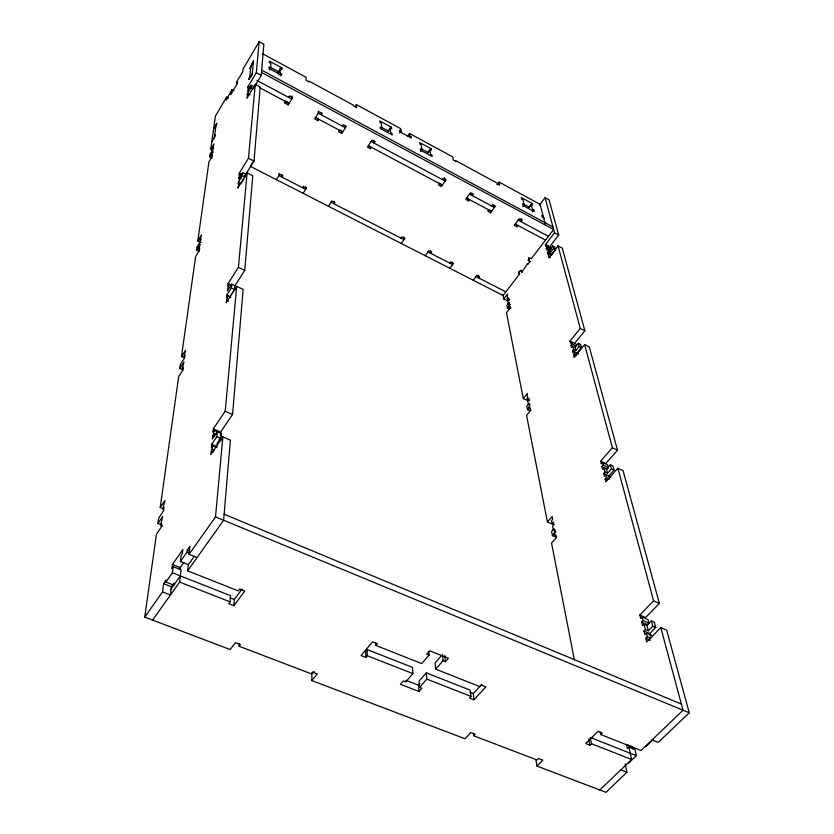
<?xml version="1.0" encoding="UTF-8"?>
<svg xmlns="http://www.w3.org/2000/svg" width="834" height="834" viewBox="0 0 834 834"><rect width="100%" height="100%" fill="white"/><g stroke="black" fill="none" stroke-linecap="round" stroke-linejoin="round"><path stroke-width="1.25" d="M321.403 112.548L321.403 114.904L322.31 113.476L319.151 111.787L314.647 118.939L317.796 120.617L317.806 118.251M318.254 111.13L318.254 113.215L345.391 127.738L345.328 125.621M625.177 763.923L626.98 772.232L605.964 792.3L536.919 766.071L542.84 760.118L538.597 758.492L537.117 759.993L473.754 735.807L475.203 734.264L470.793 732.575L465.007 738.757L311.833 680.575L311.874 674.299L314.209 671.453M305.713 187.056L305.671 189.287L278.952 175.588L279.067 173.389M291.9 95.962L291.775 99.058L256.768 80.335M285.124 100.82L285.009 103.145L288.199 104.855L288.314 102.519L286.187 101.383M282.173 174.702L282.059 177.183L282.914 175.828L279.807 174.233L276.388 179.664M270.623 67.783L270.935 63.447L269.361 62.592L269.476 61.163L281.944 67.919L281.861 69.358L280.307 68.513L280.047 72.881L281.621 73.726L281.538 75.196L268.934 68.398L269.038 66.939L270.623 67.783L269.33 69.941M311.833 680.575L317.306 673.914L312.5 672.068L311.124 673.747L239.118 646.267L239.285 643.765M152.591 620.079L179.644 582.069L181.072 569.789L173.201 566.682L172.45 572.781L230.518 595.674L230.069 601.856L228.714 603.68L233.843 605.692L234.281 599.5L242.058 589.096M236.689 286.333L225.211 411.245L213.316 428.864L220.624 432.054L232.561 414.498L243.142 289.408L236.689 286.333L226.118 302.784L227.765 295.841L230.955 297.352M235.042 285.499L244.748 270.372L252.754 175.755L247.114 172.888L237.763 188.067L238.962 184.439L239.16 182.448L238.17 184.053L238.368 182.073L242.34 175.62L242.621 172.669L245.405 174.087L245.133 177.037L242.34 175.62M244.779 176.037L253.995 161.077L260.25 87.007L255.246 84.338L246.864 98.37L248.084 93.7L250.075 94.753M254.245 87.07L261.24 75.352L263.867 44.265L259.155 41.7L243.028 69.149L242.704 72.026L236.971 81.2L236.71 83.39L237.544 81.982L237.367 83.452L230.737 94.711L232.019 89.613L233.885 90.604M197.074 557.56L189.068 554.349L215.506 516.913L222.855 436.891L230.392 440.175L223.616 520.26L187.629 570.831L238.243 590.889L239.619 589.044L244.779 591.097L233.843 605.692M231.018 285.364L228.912 284.363L227.807 286.093L228.068 283.581L238.43 267.318L247.114 172.888M242.621 172.669L238.67 179.102L239.858 175.536L240.056 173.587L239.066 175.182L239.264 173.232L248.459 158.241L255.246 84.338M250.763 87.695L248.793 86.653L247.906 88.133L248.063 86.58L256.309 72.704L259.155 41.7M219.769 441.113L221.573 433.565L214.244 430.365L212.972 432.241L213.316 428.864M216.746 443.949L220.614 438.277L221.104 433.117L217.403 431.512L212.284 439.059L214.244 430.365M231.206 294.777L234.573 289.544L234.938 285.708L231.758 284.196L227.296 291.17L228.912 284.363M234.99 289.898L235.219 287.365M216.944 447.649L212.691 445.815L211.398 447.702L211.753 444.23L216.903 436.662L217.403 431.512M227.765 295.841L226.639 297.592L226.911 295.007L231.383 288.022L231.758 284.196M248.084 93.7L247.187 95.191L247.354 93.617L250.909 87.643L251.138 85.297L253.609 86.621M250.523 76.624L250.45 77.374L252.191 74.424L253.546 60.601L251.753 64.239M212.691 445.815L210.689 454.718L222.855 436.891M248.793 86.653L247.594 91.25L251.138 85.297M249.647 78.094L250.898 65.688M189.068 554.349L189.975 546.207L187.285 550.023L187.056 552.045L180.384 561.532L188.317 564.681L187.629 570.831M180.384 561.532L181.103 555.444L182.427 553.557L182.896 549.543L172.398 564.503L171.898 568.538L173.201 566.682M179.998 569.622L180.227 567.6L183.741 562.637M174.045 583.091L173.795 585.145L165.914 582.059L166.174 580.016L163.589 583.696L162.515 591.942L144.741 617.108L230.142 649.54L235.438 642.618L240.453 644.536L239.118 646.267M173.389 584.009L171.439 586.771L170.428 595.007L162.515 591.942M228.433 98.12L226.577 97.14L226.191 100.101L232.019 89.613M162.62 526.171L160.535 525.326L162.724 516.392L157.97 523.387L161.588 524.857M214.244 137.839L216.058 124.714M184.543 358.015L184.908 355.367L183.866 357.004L185.628 350.124L181.489 356.608L184.564 358.005L180.373 364.531L179.81 368.534L182.927 369.942M144.741 617.108L156.438 534.208L161.233 527.182L161.733 523.564L160.535 525.326M157.97 523.387L158.721 518.05L163.454 511.065L163.944 507.541L162.755 509.293L164.903 500.556L160.201 507.52L162.578 508.49M160.201 507.52L178.664 376.655L182.875 370.087L183.251 367.387L182.198 369.024L183.991 362.008L179.81 368.534M181.489 356.608L195.604 256.538L199.368 250.44L199.649 248.334L198.711 249.856L200.233 244.153L196.49 250.231L199.232 251.555M196.49 250.231L196.939 247.114L200.66 241.057L200.942 238.993L200.014 240.515L201.505 234.907L197.804 240.943L201.057 242.517M197.804 240.943L208.948 161.942L212.336 156.26L212.566 154.582L211.721 156L213.035 151.246L209.657 156.907L212.097 158.147M209.657 156.907L210.012 154.405L213.368 148.765L213.598 147.118L212.764 148.525L214.046 143.834L210.71 149.463L212.639 150.443M210.71 149.463L215.412 116.124L226.577 97.14M213.619 128.853L216.871 123.338L215.829 126.393M253.473 61.32L249.887 68.607L250.753 67.158M214.484 136.109L215.308 134.712L215.068 136.432L211.763 142.02M249.804 76.582L248.782 79.564L252.264 73.673M277.722 72.798L280.307 68.513M280.651 70.046L281.944 67.919M278.754 75.029L280.047 72.881M280.318 75.873L281.621 73.726M285.009 103.145L285.895 101.696M288.564 97.338L289.461 95.889L292.661 97.599L288.199 104.855M253.744 160.858L250.356 166.362L503.111 295.507L519.624 273.938L519.05 271.3M242.152 181.875L243.935 178.966M317.796 120.617L318.692 119.189M302.606 187.713L303.472 186.368L306.537 187.942L303.076 193.3M339.553 130.312L338.646 131.72L341.752 133.377L346.308 126.32L343.191 124.652L342.284 126.07M355.044 106.669L356.368 104.625L400.841 128.759L401.081 131.032L399.736 133.044M328.387 206.238L331.88 200.942L334.893 202.485L334.017 203.809L333.986 201.275M374.007 140.717L374.174 143.125L375.091 141.738L372.037 140.091L367.429 147.065L370.494 148.692L371.411 147.305M387.497 132.053L390.187 128.009L391.657 128.801L391.511 127.279L379.772 120.92L379.887 122.431L381.357 123.234L381.722 127.81L380.241 127.008L380.356 128.54L392.22 134.941L392.074 133.398L390.604 132.606L390.187 128.009M389.499 130.312L391.511 127.279M407.503 136.463L409.515 133.471L452.716 156.917L453.227 160.013L456.052 161.546L455.917 160.764L496.762 182.907L499.681 185.19L498.993 182.041L540.078 204.34L543.174 216.194L541.819 215.464L542.236 217.101L544.414 218.268M220.301 435.431L221.573 433.565M420.451 151.465L421.816 149.463L421.222 144.814L419.783 144.032L419.585 142.489L431.074 148.713L431.293 150.266L429.854 149.484L427.123 153.456M431.074 148.713L428.353 152.674L422.087 149.296M401.091 238.18L401.988 236.898L404.886 238.388L401.3 243.486M439.393 183.553L438.455 184.898L441.394 186.462L446.107 179.748L443.167 178.174L442.218 179.518M165.914 582.059L172.45 572.781M170.636 589.596L180.352 575.898M188.317 564.681L194.28 556.278M425.277 255.746L428.905 250.7L431.762 252.17L430.855 253.432L430.532 250.815M471.94 193.165L472.398 195.667L473.358 194.332L470.459 192.79L465.695 199.42L468.593 200.952L469.542 199.639M496.918 184.898L498.993 182.041M449.797 263.137L450.714 261.886L453.529 263.335L449.88 268.319M488.724 209.866L487.765 211.169L490.632 212.701L495.427 206.154L492.56 204.622L491.601 205.935M522.793 206.676L524.211 204.778L523.043 199.941L521.677 199.201L521.292 197.595L532.134 203.475L532.54 205.081L531.185 204.351L528.37 208.114M473.222 280.245L476.902 275.314L479.686 276.742L478.768 277.972L478.309 275.335M532.134 203.475L529.329 207.228L522.824 203.715M520.353 219.081L520.948 221.635L521.917 220.332L519.102 218.831L514.265 225.295L517.08 226.796L518.05 225.503M532.342 211.826L533.76 209.939L532.405 209.198L531.185 204.351M539.65 204.914L545.082 197.679L549.095 199.868L558.707 235.032L549.543 246.947L545.373 244.727L554.537 232.79L545.082 197.679M509.386 299.104L507.896 301.043L503.788 298.947L507.51 294.089L507.301 298.916L509.365 299.969M546.802 245.196L547.25 246.947L551.43 249.168L550.972 247.417L546.802 245.196L545.822 246.468L545.373 244.727M507.301 298.916L508.229 297.696L508.594 299.5L507.656 300.73L508.208 303.461L510.283 304.514M549.794 249.804L552.754 245.967L553.442 248.605L550.471 252.452L549.794 249.804L547.698 248.699L546.718 249.971L546.27 248.219L547.25 246.947M508.208 303.461L509.147 302.231L508.938 307.131L511.013 308.184M551.983 254.777L548.824 253.109L547.844 254.391L547.385 252.619L548.376 251.336L547.698 248.699M508.323 303.607L506.916 305.432L507.458 308.173L509.532 309.226M507.458 308.173L508.865 306.349M508.938 307.131L509.876 305.901L510.252 307.746L506.467 312.646L523.272 398.548L527.797 400.737L529.194 399.027M574.543 343.431L584.863 330.764L562.293 248.167L558.061 245.905L548.751 257.956L548.824 253.109M552.754 245.967L554.839 247.083L555.548 249.72L551.587 254.839L547.385 252.619M523.272 398.548L527.442 393.408L527.276 399.121L529.559 400.216M569.956 341.096L576.2 344.223L576.763 346.371L572.155 344.035L571.603 341.888L570.508 343.243L569.956 341.096L580.266 328.408L558.061 245.905M527.276 399.121L528.329 397.828L528.777 400.049L527.724 401.342L528.391 404.698L529.454 403.406L529.903 405.647L528.839 406.94L529.288 409.202L530.351 407.909L530.81 410.172L526.556 415.353L547.417 521.948L552.452 524.221M575.867 350.634L575.022 347.371L578.358 343.295L579.213 346.548L575.867 350.634L573.552 349.456L572.708 346.204L571.603 347.559L571.05 345.391L572.155 344.035M528.433 404.375L526.848 406.304L527.515 409.661L529.798 410.766M576.992 355.013L574.668 353.835L574.105 351.646L572.989 353.001L572.437 350.822L573.552 349.456M527.515 409.661L529.1 407.732M584.624 344.598L612.385 447.733L600.595 461.202L605.692 463.641L617.504 450.204L589.294 346.975L584.624 344.598L574.115 357.411L573.552 355.201L574.668 353.835M577.065 353.157L581.527 347.715L580.662 344.463L578.358 343.295M441.676 655.451L435.108 662.905L435.65 669.118L479.915 686.663L481.416 685.027L485.941 686.82L473.983 699.799L469.49 698.037L470.97 696.421L470.261 690.177L426.33 672.861L419.085 681.076L419.544 687.32L421.858 688.217L418.96 691.49L400.456 684.307L403.333 681.003L405.658 681.91L412.903 673.622L412.465 667.398L367.064 649.498L365.636 651.198L365.855 657.421L361.07 655.545L372.569 641.826L377.375 643.733L375.925 645.453L421.681 663.583L429.072 655.128L428.759 651.406M365.855 657.421L367.283 655.722L367.064 649.498M547.417 521.948L552.16 516.538L552.713 519.301L551.524 520.656L552.077 523.439L554.099 524.346M602.544 462.474L603.243 465.184L601.971 466.623L607.1 469.062L608.361 467.624L607.663 464.913L602.544 462.474L601.283 463.902L600.595 461.202M552.077 523.439L553.265 522.074L553.828 524.867L552.629 526.223L553.474 530.445L556.017 531.581L552.421 535.657L554.954 536.794M606.506 469.135L610.321 464.819L611.405 468.927L607.579 473.264L606.506 469.135L603.941 467.916L602.669 469.354L601.971 466.623M553.734 528.996L551.587 531.435L552.421 535.657M553.474 530.445L554.673 529.079L555.236 531.904L554.037 533.27L554.6 536.106L556.643 537.023M610.874 477.246L605.703 474.807L604.431 476.245L603.722 473.483L604.994 472.034L603.941 467.916M418.96 691.49L418.501 685.235L419.94 683.609M419.544 687.32L426.831 679.095L426.33 672.861M435.65 669.118L443.073 660.726L442.489 654.523M554.6 536.106L555.809 534.74L556.382 537.596L551.545 543.049L574.386 659.809M617.9 468.228L653.585 600.834L639.834 615.054L645.589 617.556L659.36 603.389L623.102 470.72L617.9 468.228L605.849 481.823L605.14 479.029L606.412 477.58L605.703 474.807M609.362 477.767L608.883 475.922L613.991 470.157L612.896 466.039L610.321 464.819M443.073 660.726L445.398 661.654L448.39 658.276L429.708 650.791L426.727 654.2L429.072 655.128M473.983 699.799L473.274 693.554L481.771 684.297M642.201 617.056L643.108 620.59L641.627 622.112L647.413 624.624L648.894 623.113L647.966 619.568L642.201 617.056L640.731 618.567L639.834 615.054M646.923 625.406L651.375 620.85L652.782 626.219L648.31 630.785L646.923 625.406L644.015 624.145L642.545 625.667L641.627 622.112M652.157 635.654L646.319 633.131L644.828 634.653L643.911 631.046L645.401 629.524L644.015 624.145M650.353 635.967L649.728 633.559L655.701 627.481L654.273 622.112L651.375 620.85M652.073 739.904L658.255 742.385L689.259 712.799L666.679 630.181L660.799 627.616L646.694 641.93L645.756 638.281L647.257 636.759L646.319 633.131M660.799 627.616L683.025 710.224L641.023 750.506L600.741 734.546L602.294 733.003L598.072 731.324L585.729 743.584L589.94 745.242L591.473 743.719L590.253 737.475L636.394 755.667L628.69 763.058M636.394 755.667L634.987 749.485L628.888 747.076L627.356 748.557L626.449 744.47L632.526 746.878L632.996 748.922M599.865 789.986L631.651 759.493L628.888 747.076M645.724 746.722L653.575 739.195M620.85 769.855L626.98 772.232M163.589 583.696L171.439 586.771M405.835 680.304L418.501 685.235M230.194 597.884L234.281 599.5M469.907 692.241L473.274 693.554M179.644 582.069L230.069 601.856M367.283 655.722L412.903 673.622M426.831 679.095L470.97 696.421M591.473 743.719L631.651 759.493M172.398 564.503L180.227 567.6M187.285 550.023L189.558 550.93M187.056 552.045L189.328 552.963M215.506 516.913L689.259 712.799M224.127 514.224L681.368 704.042M212.336 449.307L214.474 450.224M647.257 636.759L650.76 638.271M211.044 451.204L213.181 452.122M645.756 638.281L650.437 640.293M645.401 629.524L648.31 630.785M211.753 444.23L217.048 446.513M643.911 631.046L649.728 633.559M213.9 433.763L216.006 434.67M643.108 620.59L648.894 623.113M216.903 436.662L220.614 438.277M652.782 626.219L655.701 627.481M212.628 435.64L214.734 436.547M219.092 439.581L220.937 440.383M225.211 411.245L232.561 414.498M653.585 600.834L659.36 603.389M606.412 477.58L609.529 479.05M226.379 300.177L228.516 301.189M605.14 479.029L607.204 479.998M604.994 472.034L607.579 473.264M226.911 295.007L230.09 296.518M603.722 473.483L608.883 475.922M228.068 283.581L231.206 285.082M231.383 288.022L234.573 289.544M611.405 468.927L613.991 470.157M603.243 465.184L608.361 467.624M238.43 267.318L244.748 270.372M612.385 447.733L617.504 450.204M573.552 355.201L575.877 356.368M238.868 177.142L241.089 178.257M571.05 345.391L575.022 347.371M238.368 182.073L241.714 183.761M572.437 350.822L578.744 353.991M239.264 173.232L242.579 174.921M579.213 346.548L581.527 347.715M248.459 158.241L253.995 161.077M580.266 328.408L584.863 330.764M331.004 202.266L403.99 239.66L403.739 237.075M427.998 251.962L452.622 264.576L452.278 262.251M475.985 276.554L505.894 291.879M522.438 271.947L520.145 270.758L518.258 273.229L519.624 273.938M530.361 261.605L528.058 260.406L529.976 257.904L531.352 258.623L553.651 229.506L261.49 72.433M548.292 256.163L550.398 257.279M248.063 86.58L251.013 88.154M546.27 248.219L549.398 249.887M548.376 251.336L550.471 252.452M247.354 93.617L249.335 94.659M339.615 129.885L341.679 130.99L341.752 133.377M439.07 182.938L441.03 183.98L441.394 186.462M259.77 87.768L289.096 103.406M315.544 117.511L342.659 131.97M368.347 145.669L442.333 185.127M466.644 198.096L491.58 211.388M515.235 224.002L545.499 240.14M250.909 87.643L253.39 88.967M553.442 248.605L555.548 249.72M371.109 141.488L445.168 181.093L444.658 177.798M469.5 194.113L494.458 207.468L493.999 205.227M518.133 220.124L548.428 236.324M261.678 70.16L552.963 226.952M256.309 72.704L261.24 75.352M554.537 232.79L558.707 235.032M270.31 67.283L279.369 72.183M381.357 127.289L388.832 131.324M421.816 149.463L420.367 148.681L420.565 150.245L432.168 156.511L431.949 154.936L430.5 154.154L429.854 149.484M524.211 204.778L522.845 204.038L523.231 205.664L534.177 211.575L533.76 209.939M401.081 131.032L399.632 130.25L399.788 131.762L411.402 138.058L411.225 136.536L409.775 135.744L409.515 133.471M262.762 53.814L306.203 77.395L306.141 80.293L309.206 81.951L309.216 81.221L353.491 105.23L353.522 105.97L356.504 107.586L356.368 104.625M543.382 217.007L545.269 224.221M521.521 218.644L521.917 220.332M528.631 257.643L529.642 262.001L527.734 264.493L527.536 263.617L521.709 272.353L521.229 270.153M516.507 224.242L517.08 226.796M600.23 732.054L600.741 734.546M490.121 210.168L490.632 212.701M502.871 294.277L503.788 298.947M588.721 738.997L589.94 745.242M468.145 198.44L468.593 200.952M535.96 759.805L536.919 766.071M473.472 733.305L473.754 735.807M444.803 655.451L445.398 661.654M370.338 146.273L370.494 148.692M375.821 642.972L375.925 645.453"/></g></svg>
